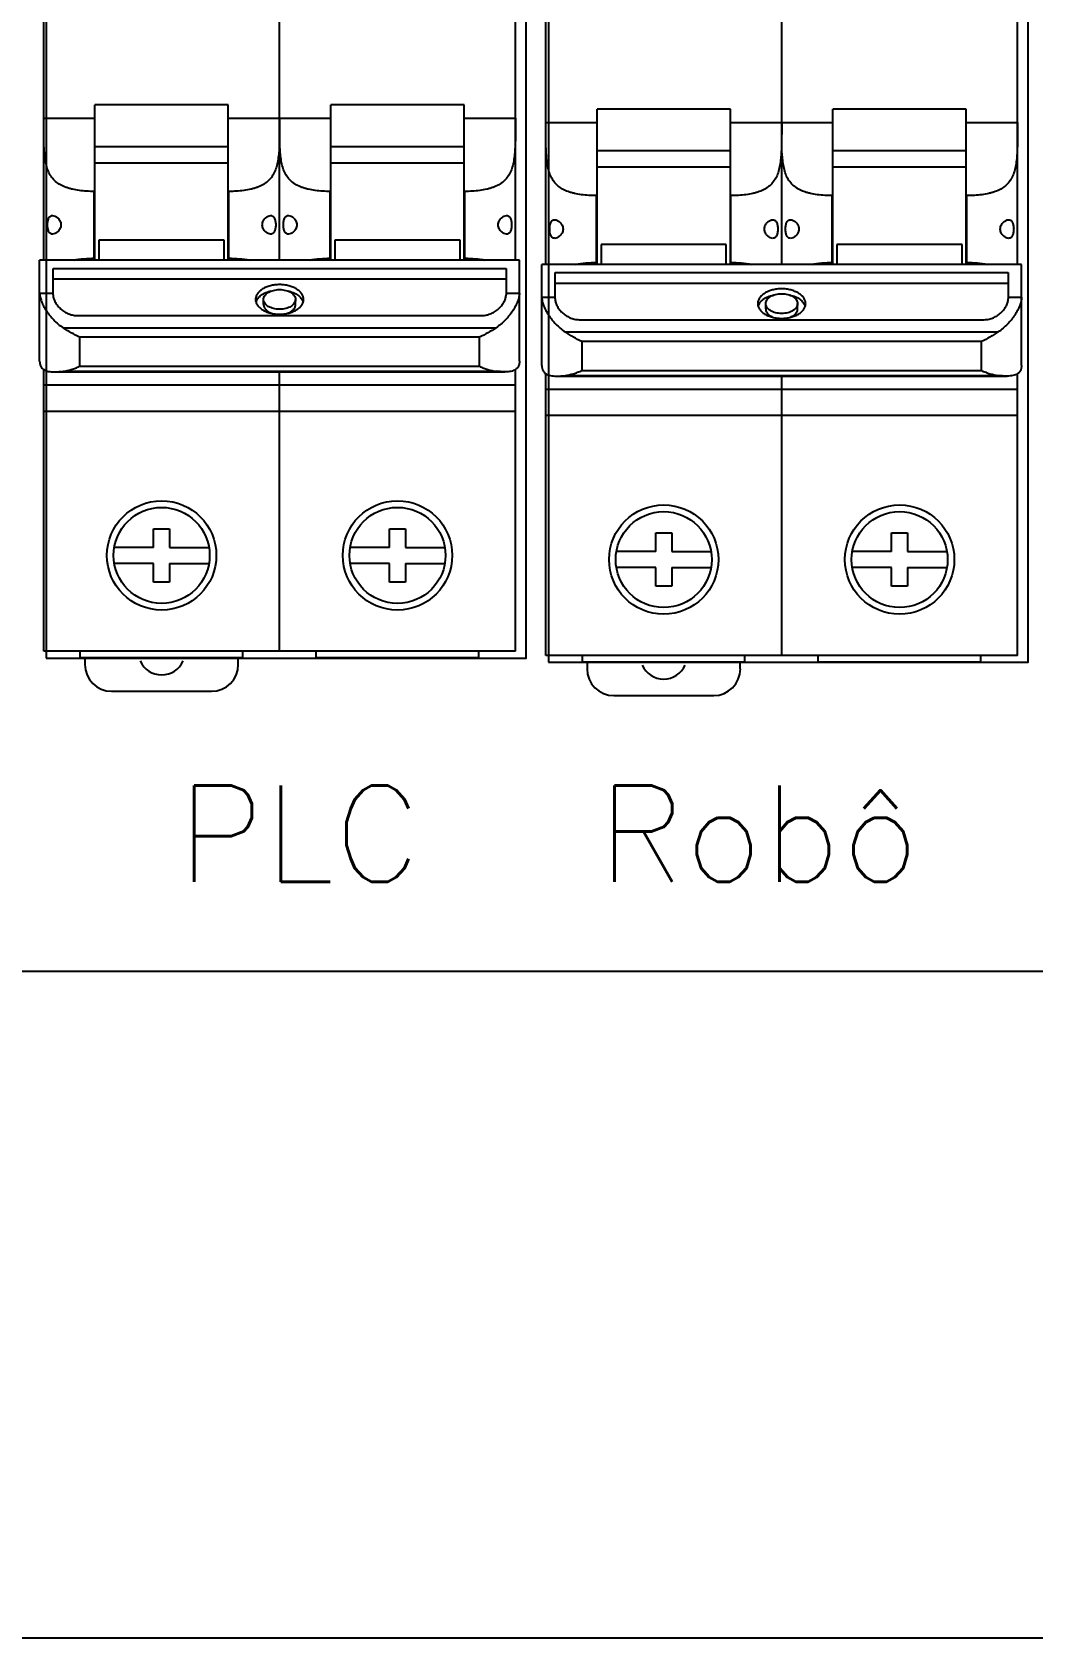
# Model space of a CAD drawing. Extents: x -891 to 6596, y -1 to 298.
# Drawn here: x -320.82 to -306.23, y 194.3 to 217.71 of the extents above; entities that cross this region are included whole.
import ezdxf

# ---------------------------------------------------------------- set-up
doc = ezdxf.new("R2010")
doc.units = 0
doc.header["$MEASUREMENT"] = 0
doc.styles.add('SIMPLEX', font='simplex')

msp = doc.modelspace()

# ---------------------------------------------------------------- linework, layer by layer
at = {"color": 7, "linetype": 'Continuous'}
for p, q in [((-320.651, 214.388), (-320.651, 224.425)), ((-317.212, 214.388), (-317.212, 224.425)), ((-313.772, 214.388), (-313.772, 224.425)), ((-313.33, 214.327), (-313.33, 224.363)), ((-309.89, 214.327), (-309.89, 224.363)), ((-306.451, 214.327), (-306.451, 224.363)), ((-319.903, 214.388), (-319.903, 216.653)), ((-317.96, 216.653), (-319.903, 216.653)), ((-317.96, 214.388), (-317.96, 216.653)), ((-314.52, 216.653), (-316.464, 216.653)), ((-316.464, 214.388), (-316.464, 216.653)), ((-314.52, 214.388), (-314.52, 216.653)), ((-320.651, 216.46), (-319.903, 216.46)), ((-317.96, 216.46), (-316.464, 216.46)), ((-314.52, 216.46), (-313.772, 216.46)), ((-313.33, 216.398), (-312.582, 216.398)), ((-312.582, 214.327), (-312.582, 216.592)), ((-310.638, 216.592), (-312.582, 216.592)), ((-310.638, 214.327), (-310.638, 216.592)), ((-310.638, 216.398), (-309.142, 216.398)), ((-307.199, 216.592), (-309.142, 216.592)), ((-309.142, 214.327), (-309.142, 216.592)), ((-307.199, 214.327), (-307.199, 216.592)), ((-307.199, 216.398), (-306.451, 216.398)), ((-319.903, 216.049), (-317.96, 216.049)), ((-316.464, 216.049), (-314.52, 216.049)), ((-312.582, 215.987), (-310.638, 215.987)), ((-309.142, 215.987), (-307.199, 215.987)), ((-319.903, 215.809), (-317.96, 215.809)), ((-316.464, 215.809), (-314.52, 215.809)), ((-312.582, 215.748), (-310.638, 215.748)), ((-309.142, 215.748), (-307.199, 215.748)), ((-319.913, 214.417), (-319.913, 215.392)), ((-319.903, 215.392), (-319.913, 215.392)), ((-317.95, 215.392), (-317.96, 215.392)), ((-317.95, 214.417), (-317.95, 215.392)), ((-316.464, 215.392), (-316.473, 215.392)), ((-316.473, 214.417), (-316.473, 215.392)), ((-314.51, 215.392), (-314.52, 215.392)), ((-314.51, 214.417), (-314.51, 215.392)), ((-312.591, 214.355), (-312.591, 215.33)), ((-312.582, 215.33), (-312.591, 215.33)), ((-310.629, 215.33), (-310.638, 215.33)), ((-310.629, 214.355), (-310.629, 215.33)), ((-309.142, 215.33), (-309.152, 215.33)), ((-309.152, 214.355), (-309.152, 215.33)), ((-307.189, 215.33), (-307.199, 215.33)), ((-307.189, 214.355), (-307.189, 215.33)), ((-319.845, 214.679), (-319.845, 214.388)), ((-318.018, 214.679), (-319.845, 214.679)), ((-318.018, 214.388), (-318.018, 214.679)), ((-314.579, 214.679), (-316.405, 214.679)), ((-316.405, 214.679), (-316.405, 214.388)), ((-314.579, 214.388), (-314.579, 214.679)), ((-312.523, 214.618), (-312.523, 214.327)), ((-310.697, 214.618), (-312.523, 214.618)), ((-310.697, 214.327), (-310.697, 214.618)), ((-307.257, 214.618), (-309.084, 214.618)), ((-309.084, 214.618), (-309.084, 214.327)), ((-307.257, 214.327), (-307.257, 214.618)), ((-320.71, 212.914), (-320.71, 214.388)), ((-313.714, 214.388), (-320.71, 214.388)), ((-319.913, 214.417), (-319.903, 214.417)), ((-317.96, 214.417), (-317.95, 214.417)), ((-316.473, 214.417), (-316.464, 214.417)), ((-314.52, 214.417), (-314.51, 214.417)), ((-313.714, 212.914), (-313.714, 214.388)), ((-313.388, 212.853), (-313.388, 214.327)), ((-306.392, 214.327), (-313.388, 214.327)), ((-312.591, 214.355), (-312.582, 214.355)), ((-310.638, 214.355), (-310.629, 214.355)), ((-309.152, 214.355), (-309.142, 214.355)), ((-307.199, 214.355), (-307.189, 214.355)), ((-306.392, 212.853), (-306.392, 214.327)), ((-320.515, 213.885), (-320.515, 214.269)), ((-320.515, 214.269), (-313.908, 214.269)), ((-320.515, 214.115), (-313.908, 214.115)), ((-313.908, 214.269), (-313.908, 213.885)), ((-313.194, 213.824), (-313.194, 214.207)), ((-313.194, 214.207), (-306.587, 214.207)), ((-306.587, 214.207), (-306.587, 213.824)), ((-320.71, 213.91), (-320.515, 213.91)), ((-313.908, 213.91), (-313.714, 213.91)), ((-313.388, 213.848), (-313.194, 213.848)), ((-313.194, 214.054), (-306.587, 214.054)), ((-306.587, 213.848), (-306.392, 213.848)), ((-317.445, 213.74), (-317.445, 213.816)), ((-316.978, 213.74), (-316.978, 213.816)), ((-310.123, 213.679), (-310.123, 213.755)), ((-309.657, 213.679), (-309.657, 213.755)), ((-320.369, 213.403), (-314.054, 213.403)), ((-320.165, 213.582), (-314.258, 213.582)), ((-312.844, 213.521), (-306.936, 213.521)), ((-320.127, 213.266), (-320.127, 212.841)), ((-314.297, 213.266), (-320.127, 213.266)), ((-314.297, 212.841), (-314.297, 213.266)), ((-313.048, 213.342), (-306.732, 213.342)), ((-312.805, 213.204), (-312.805, 212.779)), ((-306.975, 213.204), (-312.805, 213.204)), ((-306.975, 212.779), (-306.975, 213.204)), ((-320.651, 208.684), (-320.651, 212.794)), ((-320.499, 212.76), (-320.369, 212.768)), ((-320.499, 212.76), (-313.925, 212.76)), ((-320.369, 212.768), (-314.054, 212.768)), ((-320.127, 212.841), (-314.297, 212.841)), ((-317.212, 208.684), (-317.212, 212.76)), ((-313.924, 212.76), (-314.054, 212.768)), ((-313.772, 208.684), (-313.772, 212.795)), ((-313.33, 208.623), (-313.33, 212.733)), ((-313.178, 212.699), (-313.048, 212.707)), ((-313.177, 212.699), (-306.603, 212.699)), ((-313.048, 212.707), (-306.732, 212.707)), ((-312.805, 212.779), (-306.975, 212.779)), ((-309.89, 208.623), (-309.89, 212.699)), ((-306.603, 212.699), (-306.732, 212.707)), ((-306.451, 208.623), (-306.451, 212.734)), ((-320.651, 212.57), (-313.772, 212.57)), ((-313.33, 212.509), (-306.451, 212.509)), ((-313.772, 212.182), (-320.651, 212.182)), ((-306.451, 212.121), (-313.33, 212.121)), ((-319.048, 210.472), (-318.815, 210.472)), ((-319.048, 210.2), (-319.048, 210.472)), ((-318.815, 210.472), (-318.815, 210.2)), ((-315.608, 210.472), (-315.375, 210.472)), ((-315.608, 210.2), (-315.608, 210.472)), ((-315.375, 210.472), (-315.375, 210.2)), ((-311.727, 210.41), (-311.493, 210.41)), ((-311.727, 210.138), (-311.727, 210.41)), ((-311.493, 210.41), (-311.493, 210.138)), ((-308.287, 210.41), (-308.054, 210.41)), ((-308.287, 210.138), (-308.287, 210.41)), ((-308.054, 210.41), (-308.054, 210.138)), ((-319.048, 210.2), (-319.621, 210.2)), ((-318.815, 210.2), (-318.242, 210.2)), ((-315.608, 210.2), (-316.182, 210.2)), ((-315.375, 210.2), (-314.802, 210.2)), ((-311.727, 210.138), (-312.3, 210.138)), ((-311.493, 210.138), (-310.92, 210.138)), ((-308.287, 210.138), (-308.86, 210.138)), ((-308.054, 210.138), (-307.481, 210.138)), ((-319.048, 209.966), (-319.621, 209.966)), ((-319.048, 209.694), (-319.048, 209.966)), ((-318.815, 209.966), (-318.242, 209.966)), ((-318.815, 209.966), (-318.815, 209.694)), ((-315.608, 209.966), (-316.182, 209.966)), ((-315.608, 209.694), (-315.608, 209.966)), ((-315.375, 209.966), (-314.802, 209.966)), ((-315.375, 209.966), (-315.375, 209.694)), ((-311.727, 209.905), (-312.3, 209.905)), ((-311.727, 209.633), (-311.727, 209.905)), ((-311.493, 209.905), (-310.92, 209.905)), ((-311.493, 209.905), (-311.493, 209.633)), ((-308.287, 209.905), (-308.86, 209.905)), ((-308.287, 209.633), (-308.287, 209.905)), ((-308.054, 209.905), (-307.481, 209.905)), ((-308.054, 209.905), (-308.054, 209.633)), ((-318.815, 209.694), (-319.048, 209.694)), ((-315.375, 209.694), (-315.608, 209.694)), ((-311.493, 209.633), (-311.727, 209.633)), ((-308.054, 209.633), (-308.287, 209.633)), ((-313.772, 208.684), (-320.651, 208.684)), ((-320.117, 208.587), (-320.117, 208.684)), ((-317.746, 208.587), (-317.746, 208.684)), ((-316.677, 208.587), (-316.677, 208.684)), ((-314.306, 208.587), (-314.306, 208.684)), ((-317.746, 208.587), (-320.117, 208.587)), ((-320.049, 208.587), (-320.049, 208.49)), ((-317.814, 208.49), (-317.814, 208.587)), ((-314.306, 208.587), (-316.677, 208.587)), ((-306.451, 208.623), (-313.33, 208.623)), ((-312.795, 208.525), (-312.795, 208.623)), ((-310.425, 208.525), (-312.795, 208.525)), ((-312.727, 208.525), (-312.727, 208.428)), ((-310.493, 208.428), (-310.493, 208.525)), ((-310.425, 208.525), (-310.425, 208.623)), ((-309.356, 208.525), (-309.356, 208.623)), ((-306.985, 208.525), (-309.356, 208.525)), ((-306.985, 208.525), (-306.985, 208.623)), ((-319.66, 208.101), (-318.203, 208.101)), ((-312.339, 208.04), (-310.881, 208.04))]:
    msp.add_line(p, q, dxfattribs=at)
for points in [[(-320.613, 208.586), (-313.617, 208.586), (-313.617, 224.326), (-320.613, 224.326)], [(-313.291, 208.525), (-306.295, 208.525), (-306.295, 224.265), (-313.291, 224.265)]]:
    msp.add_lwpolyline(points, close=True)
at = {"color": 40, "true_color": 0xf8d731}
for points in [[(-257.745, 204.012), (-354.868, 204.012)], [(-354.858, 194.295), (-257.744, 194.295)]]:
    msp.add_lwpolyline(points, dxfattribs=at)
at = {"color": 7, "linetype": 'Continuous'}
for centre, radius in [((-318.931, 210.083), 0.797), ((-318.931, 210.083), 0.7), ((-315.492, 210.083), 0.797), ((-315.492, 210.083), 0.7), ((-311.61, 210.022), 0.797), ((-308.17, 210.022), 0.797), ((-311.61, 210.022), 0.7), ((-308.17, 210.022), 0.7)]:
    msp.add_circle(centre, radius, dxfattribs=at)
for centre, radius, start, end in [((-319.66, 208.49), 0.389, 180, 270), ((-318.931, 208.684), 0.344, 203.9426, 335.9963), ((-318.203, 208.49), 0.389, 270, 0), ((-311.61, 208.623), 0.344, 203.9426, 335.9963), ((-312.339, 208.428), 0.389, 180, 270), ((-310.881, 208.428), 0.389, 270, 0)]:
    msp.add_arc(centre, radius, start, end, dxfattribs=at)
for points, knots in [([(-319.913, 215.392), (-319.95, 215.392), (-320.022, 215.394), (-320.129, 215.404), (-320.215, 215.418), (-320.28, 215.435), (-320.339, 215.454), (-320.407, 215.484), (-320.478, 215.533), (-320.535, 215.594), (-320.577, 215.666), (-320.607, 215.747), (-320.627, 215.835), (-320.64, 215.93), (-320.647, 216.03), (-320.65, 216.133), (-320.651, 216.24), (-320.651, 216.349), (-320.651, 216.423), (-320.651, 216.46)], [0, 0, 0, 0, 0.07078, 0.139987, 0.206205, 0.237857, 0.26842, 0.326241, 0.380415, 0.432713, 0.485354, 0.540138, 0.598017, 0.659194, 0.723415, 0.790202, 0.858974, 0.92912, 1, 1, 1, 1]), ([(-317.212, 216.46), (-317.212, 216.423), (-317.212, 216.349), (-317.212, 216.24), (-317.213, 216.133), (-317.216, 216.03), (-317.223, 215.93), (-317.236, 215.835), (-317.256, 215.747), (-317.286, 215.666), (-317.328, 215.594), (-317.385, 215.533), (-317.456, 215.484), (-317.524, 215.454), (-317.583, 215.435), (-317.648, 215.418), (-317.734, 215.404), (-317.841, 215.394), (-317.913, 215.392), (-317.95, 215.392)], [0, 0, 0, 0, 0.07088, 0.141026, 0.209798, 0.276585, 0.340806, 0.401983, 0.459862, 0.514646, 0.567287, 0.619585, 0.67376, 0.73158, 0.762143, 0.793795, 0.860013, 0.92922, 1, 1, 1, 1]), ([(-316.473, 215.392), (-316.51, 215.392), (-316.583, 215.394), (-316.69, 215.404), (-316.775, 215.418), (-316.84, 215.435), (-316.9, 215.454), (-316.968, 215.484), (-317.038, 215.533), (-317.095, 215.594), (-317.138, 215.666), (-317.168, 215.747), (-317.188, 215.835), (-317.2, 215.93), (-317.207, 216.03), (-317.21, 216.133), (-317.211, 216.24), (-317.212, 216.349), (-317.212, 216.423), (-317.212, 216.46)], [0, 0, 0, 0, 0.07078, 0.139987, 0.206205, 0.237857, 0.26842, 0.326241, 0.380415, 0.432713, 0.485354, 0.540138, 0.598017, 0.659194, 0.723415, 0.790202, 0.858974, 0.92912, 1, 1, 1, 1]), ([(-313.772, 216.46), (-313.772, 216.423), (-313.772, 216.349), (-313.772, 216.24), (-313.773, 216.133), (-313.777, 216.03), (-313.784, 215.93), (-313.796, 215.835), (-313.816, 215.747), (-313.846, 215.666), (-313.888, 215.594), (-313.945, 215.533), (-314.016, 215.484), (-314.084, 215.454), (-314.144, 215.435), (-314.208, 215.418), (-314.294, 215.404), (-314.401, 215.394), (-314.474, 215.392), (-314.51, 215.392)], [0, 0, 0, 0, 0.07088, 0.141026, 0.209798, 0.276585, 0.340806, 0.401983, 0.459862, 0.514646, 0.567287, 0.619585, 0.67376, 0.73158, 0.762143, 0.793795, 0.860013, 0.92922, 1, 1, 1, 1]), ([(-312.591, 215.33), (-312.628, 215.33), (-312.701, 215.333), (-312.808, 215.342), (-312.894, 215.357), (-312.958, 215.374), (-313.018, 215.393), (-313.086, 215.423), (-313.157, 215.472), (-313.213, 215.533), (-313.256, 215.605), (-313.286, 215.686), (-313.306, 215.774), (-313.318, 215.869), (-313.325, 215.968), (-313.328, 216.072), (-313.33, 216.179), (-313.33, 216.288), (-313.33, 216.361), (-313.33, 216.398)], [0, 0, 0, 0, 0.07078, 0.139987, 0.206205, 0.237857, 0.26842, 0.326241, 0.380415, 0.432713, 0.485354, 0.540138, 0.598017, 0.659194, 0.723415, 0.790202, 0.858974, 0.92912, 1, 1, 1, 1]), ([(-309.89, 216.398), (-309.89, 216.361), (-309.89, 216.288), (-309.89, 216.179), (-309.892, 216.072), (-309.895, 215.968), (-309.902, 215.869), (-309.914, 215.774), (-309.934, 215.686), (-309.964, 215.605), (-310.007, 215.533), (-310.064, 215.472), (-310.134, 215.423), (-310.202, 215.393), (-310.262, 215.374), (-310.327, 215.357), (-310.412, 215.342), (-310.519, 215.333), (-310.592, 215.33), (-310.629, 215.33)], [0, 0, 0, 0, 0.07088, 0.141026, 0.209798, 0.276585, 0.340806, 0.401983, 0.459862, 0.514646, 0.567287, 0.619585, 0.67376, 0.73158, 0.762143, 0.793795, 0.860013, 0.92922, 1, 1, 1, 1]), ([(-309.152, 215.33), (-309.189, 215.33), (-309.261, 215.333), (-309.368, 215.342), (-309.454, 215.357), (-309.519, 215.374), (-309.578, 215.393), (-309.646, 215.423), (-309.717, 215.472), (-309.774, 215.533), (-309.816, 215.605), (-309.846, 215.686), (-309.866, 215.774), (-309.879, 215.869), (-309.886, 215.968), (-309.889, 216.072), (-309.89, 216.179), (-309.89, 216.288), (-309.89, 216.361), (-309.89, 216.398)], [0, 0, 0, 0, 0.07078, 0.139987, 0.206205, 0.237857, 0.26842, 0.326241, 0.380415, 0.432713, 0.485354, 0.540138, 0.598017, 0.659194, 0.723415, 0.790202, 0.858974, 0.92912, 1, 1, 1, 1]), ([(-306.451, 216.398), (-306.451, 216.361), (-306.451, 216.288), (-306.451, 216.179), (-306.452, 216.072), (-306.455, 215.968), (-306.462, 215.869), (-306.475, 215.774), (-306.494, 215.686), (-306.524, 215.605), (-306.567, 215.533), (-306.624, 215.472), (-306.695, 215.423), (-306.763, 215.393), (-306.822, 215.374), (-306.887, 215.357), (-306.973, 215.342), (-307.079, 215.333), (-307.152, 215.33), (-307.189, 215.33)], [0, 0, 0, 0, 0.07088, 0.141026, 0.209798, 0.276585, 0.340806, 0.401983, 0.459862, 0.514646, 0.567287, 0.619585, 0.67376, 0.73158, 0.762143, 0.793795, 0.860013, 0.92922, 1, 1, 1, 1]), ([(-320.595, 214.904), (-320.595, 214.914), (-320.594, 214.932), (-320.59, 214.959), (-320.584, 214.983), (-320.576, 215.004), (-320.565, 215.02), (-320.552, 215.032), (-320.537, 215.039), (-320.526, 215.04), (-320.521, 215.04)], [0, 0, 0, 0, 0.166485, 0.32576, 0.471923, 0.601472, 0.714318, 0.814042, 0.906983, 1, 1, 1, 1]), ([(-320.521, 215.04), (-320.508, 215.04), (-320.488, 215.034), (-320.464, 215.02), (-320.445, 215.005), (-320.428, 214.986), (-320.413, 214.962), (-320.402, 214.935), (-320.4, 214.914), (-320.4, 214.904)], [0, 0, 0, 0, 0.192565, 0.303251, 0.423797, 0.554199, 0.694427, 0.843968, 1, 1, 1, 1]), ([(-317.463, 214.904), (-317.463, 214.914), (-317.461, 214.935), (-317.45, 214.962), (-317.435, 214.986), (-317.418, 215.005), (-317.399, 215.02), (-317.375, 215.034), (-317.355, 215.04), (-317.342, 215.04)], [0, 0, 0, 0, 0.15603, 0.305572, 0.4458, 0.576202, 0.696749, 0.807435, 1, 1, 1, 1]), ([(-317.342, 215.04), (-317.337, 215.04), (-317.326, 215.039), (-317.311, 215.032), (-317.298, 215.02), (-317.287, 215.004), (-317.279, 214.983), (-317.273, 214.959), (-317.269, 214.932), (-317.268, 214.914), (-317.268, 214.904)], [0, 0, 0, 0, 0.093016, 0.185958, 0.285682, 0.398528, 0.528077, 0.67424, 0.833516, 1, 1, 1, 1]), ([(-317.155, 214.904), (-317.155, 214.914), (-317.154, 214.932), (-317.151, 214.959), (-317.145, 214.983), (-317.136, 215.004), (-317.125, 215.02), (-317.112, 215.032), (-317.097, 215.039), (-317.086, 215.04), (-317.081, 215.04)], [0, 0, 0, 0, 0.166485, 0.32576, 0.471923, 0.601472, 0.714318, 0.814042, 0.906983, 1, 1, 1, 1]), ([(-317.081, 215.04), (-317.068, 215.04), (-317.048, 215.034), (-317.024, 215.02), (-317.006, 215.005), (-316.988, 214.986), (-316.973, 214.962), (-316.963, 214.935), (-316.96, 214.914), (-316.96, 214.904)], [0, 0, 0, 0, 0.192565, 0.303251, 0.423797, 0.554199, 0.694427, 0.843968, 1, 1, 1, 1]), ([(-314.024, 214.904), (-314.024, 214.914), (-314.021, 214.935), (-314.01, 214.962), (-313.995, 214.986), (-313.978, 215.005), (-313.959, 215.02), (-313.935, 215.034), (-313.915, 215.04), (-313.903, 215.04)], [0, 0, 0, 0, 0.15603, 0.305572, 0.4458, 0.576202, 0.696749, 0.807435, 1, 1, 1, 1]), ([(-313.903, 215.04), (-313.897, 215.04), (-313.887, 215.039), (-313.872, 215.032), (-313.858, 215.02), (-313.847, 215.004), (-313.839, 214.983), (-313.833, 214.959), (-313.829, 214.932), (-313.829, 214.914), (-313.829, 214.904)], [0, 0, 0, 0, 0.093016, 0.185958, 0.285682, 0.398528, 0.528077, 0.67424, 0.833516, 1, 1, 1, 1]), ([(-320.521, 214.768), (-320.526, 214.768), (-320.537, 214.769), (-320.552, 214.776), (-320.565, 214.788), (-320.576, 214.805), (-320.584, 214.825), (-320.59, 214.849), (-320.594, 214.876), (-320.595, 214.895), (-320.595, 214.904)], [0, 0, 0, 0, 0.093017, 0.185958, 0.285682, 0.398528, 0.528077, 0.67424, 0.833516, 1, 1, 1, 1]), ([(-320.4, 214.904), (-320.4, 214.894), (-320.402, 214.874), (-320.413, 214.846), (-320.428, 214.823), (-320.445, 214.803), (-320.464, 214.788), (-320.488, 214.774), (-320.508, 214.768), (-320.521, 214.768)], [0, 0, 0, 0, 0.15603, 0.305572, 0.4458, 0.576202, 0.696749, 0.807435, 1, 1, 1, 1]), ([(-317.342, 214.768), (-317.355, 214.768), (-317.375, 214.774), (-317.399, 214.788), (-317.418, 214.803), (-317.435, 214.823), (-317.45, 214.846), (-317.461, 214.874), (-317.463, 214.894), (-317.463, 214.904)], [0, 0, 0, 0, 0.192565, 0.303251, 0.423797, 0.554199, 0.694427, 0.843968, 1, 1, 1, 1]), ([(-317.268, 214.904), (-317.268, 214.895), (-317.269, 214.876), (-317.273, 214.849), (-317.279, 214.825), (-317.287, 214.805), (-317.298, 214.788), (-317.311, 214.776), (-317.326, 214.769), (-317.337, 214.768), (-317.342, 214.768)], [0, 0, 0, 0, 0.166485, 0.32576, 0.471923, 0.601472, 0.714318, 0.814042, 0.906983, 1, 1, 1, 1]), ([(-317.081, 214.768), (-317.086, 214.768), (-317.097, 214.769), (-317.112, 214.776), (-317.125, 214.788), (-317.136, 214.805), (-317.145, 214.825), (-317.151, 214.849), (-317.154, 214.876), (-317.155, 214.895), (-317.155, 214.904)], [0, 0, 0, 0, 0.093017, 0.185958, 0.285682, 0.398528, 0.528077, 0.67424, 0.833516, 1, 1, 1, 1]), ([(-316.96, 214.904), (-316.96, 214.894), (-316.963, 214.874), (-316.973, 214.846), (-316.988, 214.823), (-317.006, 214.803), (-317.024, 214.788), (-317.048, 214.774), (-317.068, 214.768), (-317.081, 214.768)], [0, 0, 0, 0, 0.15603, 0.305572, 0.4458, 0.576202, 0.696749, 0.807435, 1, 1, 1, 1]), ([(-313.903, 214.768), (-313.915, 214.768), (-313.935, 214.774), (-313.959, 214.788), (-313.978, 214.803), (-313.995, 214.823), (-314.01, 214.846), (-314.021, 214.874), (-314.024, 214.894), (-314.024, 214.904)], [0, 0, 0, 0, 0.192565, 0.303251, 0.423797, 0.554199, 0.694427, 0.843968, 1, 1, 1, 1]), ([(-313.829, 214.904), (-313.829, 214.895), (-313.829, 214.876), (-313.833, 214.849), (-313.839, 214.825), (-313.847, 214.805), (-313.858, 214.788), (-313.872, 214.776), (-313.887, 214.769), (-313.897, 214.768), (-313.903, 214.768)], [0, 0, 0, 0, 0.166485, 0.32576, 0.471923, 0.601472, 0.714318, 0.814042, 0.906983, 1, 1, 1, 1]), ([(-313.273, 214.843), (-313.273, 214.852), (-313.273, 214.871), (-313.269, 214.898), (-313.263, 214.922), (-313.254, 214.943), (-313.244, 214.959), (-313.23, 214.971), (-313.215, 214.978), (-313.205, 214.979), (-313.199, 214.979)], [0, 0, 0, 0, 0.166485, 0.32576, 0.471923, 0.601472, 0.714318, 0.814042, 0.906983, 1, 1, 1, 1]), ([(-313.199, 214.707), (-313.205, 214.707), (-313.215, 214.708), (-313.23, 214.715), (-313.244, 214.727), (-313.254, 214.743), (-313.263, 214.764), (-313.269, 214.788), (-313.273, 214.815), (-313.273, 214.833), (-313.273, 214.843)], [0, 0, 0, 0, 0.093017, 0.185958, 0.285682, 0.398528, 0.528077, 0.67424, 0.833516, 1, 1, 1, 1]), ([(-313.199, 214.979), (-313.187, 214.979), (-313.167, 214.973), (-313.143, 214.959), (-313.124, 214.944), (-313.107, 214.925), (-313.092, 214.901), (-313.081, 214.873), (-313.078, 214.853), (-313.078, 214.843)], [0, 0, 0, 0, 0.192565, 0.303251, 0.423797, 0.554199, 0.694427, 0.843968, 1, 1, 1, 1]), ([(-313.078, 214.843), (-313.078, 214.833), (-313.081, 214.812), (-313.092, 214.785), (-313.107, 214.761), (-313.124, 214.742), (-313.143, 214.727), (-313.167, 214.713), (-313.187, 214.707), (-313.199, 214.707)], [0, 0, 0, 0, 0.15603, 0.305572, 0.4458, 0.576202, 0.696749, 0.807435, 1, 1, 1, 1]), ([(-310.142, 214.843), (-310.142, 214.853), (-310.139, 214.873), (-310.129, 214.901), (-310.114, 214.925), (-310.096, 214.944), (-310.078, 214.959), (-310.054, 214.973), (-310.034, 214.979), (-310.021, 214.979)], [0, 0, 0, 0, 0.15603, 0.305572, 0.4458, 0.576202, 0.696749, 0.807435, 1, 1, 1, 1]), ([(-310.021, 214.707), (-310.034, 214.707), (-310.054, 214.713), (-310.078, 214.727), (-310.096, 214.742), (-310.114, 214.761), (-310.129, 214.785), (-310.139, 214.812), (-310.142, 214.833), (-310.142, 214.843)], [0, 0, 0, 0, 0.192565, 0.303251, 0.423797, 0.554199, 0.694427, 0.843968, 1, 1, 1, 1]), ([(-310.021, 214.979), (-310.016, 214.979), (-310.005, 214.978), (-309.99, 214.971), (-309.977, 214.959), (-309.966, 214.943), (-309.957, 214.922), (-309.951, 214.898), (-309.948, 214.871), (-309.947, 214.852), (-309.947, 214.843)], [0, 0, 0, 0, 0.093016, 0.185958, 0.285682, 0.398528, 0.528077, 0.67424, 0.833516, 1, 1, 1, 1]), ([(-309.947, 214.843), (-309.947, 214.833), (-309.948, 214.815), (-309.951, 214.788), (-309.957, 214.764), (-309.966, 214.743), (-309.977, 214.727), (-309.99, 214.715), (-310.005, 214.708), (-310.016, 214.707), (-310.021, 214.707)], [0, 0, 0, 0, 0.166485, 0.32576, 0.471923, 0.601472, 0.714318, 0.814042, 0.906983, 1, 1, 1, 1]), ([(-309.834, 214.843), (-309.834, 214.852), (-309.833, 214.871), (-309.829, 214.898), (-309.823, 214.922), (-309.815, 214.943), (-309.804, 214.959), (-309.791, 214.971), (-309.776, 214.978), (-309.765, 214.979), (-309.76, 214.979)], [0, 0, 0, 0, 0.166485, 0.32576, 0.471923, 0.601472, 0.714318, 0.814042, 0.906983, 1, 1, 1, 1]), ([(-309.76, 214.707), (-309.765, 214.707), (-309.776, 214.708), (-309.791, 214.715), (-309.804, 214.727), (-309.815, 214.743), (-309.823, 214.764), (-309.829, 214.788), (-309.833, 214.815), (-309.834, 214.833), (-309.834, 214.843)], [0, 0, 0, 0, 0.093017, 0.185958, 0.285682, 0.398528, 0.528077, 0.67424, 0.833516, 1, 1, 1, 1]), ([(-309.76, 214.979), (-309.747, 214.979), (-309.727, 214.973), (-309.703, 214.959), (-309.684, 214.944), (-309.667, 214.925), (-309.652, 214.901), (-309.641, 214.873), (-309.639, 214.853), (-309.639, 214.843)], [0, 0, 0, 0, 0.192565, 0.303251, 0.423797, 0.554199, 0.694427, 0.843968, 1, 1, 1, 1]), ([(-309.639, 214.843), (-309.639, 214.833), (-309.641, 214.812), (-309.652, 214.785), (-309.667, 214.761), (-309.684, 214.742), (-309.703, 214.727), (-309.727, 214.713), (-309.747, 214.707), (-309.76, 214.707)], [0, 0, 0, 0, 0.15603, 0.305572, 0.4458, 0.576202, 0.696749, 0.807435, 1, 1, 1, 1]), ([(-306.702, 214.843), (-306.702, 214.853), (-306.7, 214.873), (-306.689, 214.901), (-306.674, 214.925), (-306.657, 214.944), (-306.638, 214.959), (-306.614, 214.973), (-306.594, 214.979), (-306.581, 214.979)], [0, 0, 0, 0, 0.15603, 0.305572, 0.4458, 0.576202, 0.696749, 0.807435, 1, 1, 1, 1]), ([(-306.581, 214.707), (-306.594, 214.707), (-306.614, 214.713), (-306.638, 214.727), (-306.657, 214.742), (-306.674, 214.761), (-306.689, 214.785), (-306.7, 214.812), (-306.702, 214.833), (-306.702, 214.843)], [0, 0, 0, 0, 0.192565, 0.303251, 0.423797, 0.554199, 0.694427, 0.843968, 1, 1, 1, 1]), ([(-306.581, 214.979), (-306.576, 214.979), (-306.565, 214.978), (-306.55, 214.971), (-306.537, 214.959), (-306.526, 214.943), (-306.518, 214.922), (-306.512, 214.898), (-306.508, 214.871), (-306.507, 214.852), (-306.507, 214.843)], [0, 0, 0, 0, 0.093016, 0.185958, 0.285682, 0.398528, 0.528077, 0.67424, 0.833516, 1, 1, 1, 1]), ([(-306.507, 214.843), (-306.507, 214.833), (-306.508, 214.815), (-306.512, 214.788), (-306.518, 214.764), (-306.526, 214.743), (-306.537, 214.727), (-306.55, 214.715), (-306.565, 214.708), (-306.576, 214.707), (-306.581, 214.707)], [0, 0, 0, 0, 0.166485, 0.32576, 0.471923, 0.601472, 0.714318, 0.814042, 0.906983, 1, 1, 1, 1]), ([(-320.211, 214.39), (-320.164, 214.4), (-320.064, 214.413), (-319.964, 214.417), (-319.913, 214.417)], [0, 0, 0, 0, 0.489158, 1, 1, 1, 1]), ([(-317.95, 214.417), (-317.899, 214.417), (-317.799, 214.413), (-317.699, 214.4), (-317.652, 214.39)], [0, 0, 0, 0, 0.510841, 1, 1, 1, 1]), ([(-316.772, 214.39), (-316.724, 214.4), (-316.624, 214.413), (-316.524, 214.417), (-316.473, 214.417)], [0, 0, 0, 0, 0.489158, 1, 1, 1, 1]), ([(-314.51, 214.417), (-314.459, 214.417), (-314.359, 214.413), (-314.26, 214.4), (-314.212, 214.39)], [0, 0, 0, 0, 0.510841, 1, 1, 1, 1]), ([(-312.89, 214.328), (-312.842, 214.338), (-312.743, 214.352), (-312.643, 214.355), (-312.591, 214.355)], [0, 0, 0, 0, 0.489158, 1, 1, 1, 1]), ([(-310.629, 214.355), (-310.578, 214.355), (-310.478, 214.352), (-310.378, 214.338), (-310.33, 214.328)], [0, 0, 0, 0, 0.510841, 1, 1, 1, 1]), ([(-309.45, 214.328), (-309.402, 214.338), (-309.303, 214.352), (-309.203, 214.355), (-309.152, 214.355)], [0, 0, 0, 0, 0.489158, 1, 1, 1, 1]), ([(-307.189, 214.355), (-307.138, 214.355), (-307.038, 214.352), (-306.938, 214.338), (-306.89, 214.328)], [0, 0, 0, 0, 0.510841, 1, 1, 1, 1]), ([(-320.71, 213.91), (-320.71, 213.9), (-320.708, 213.881), (-320.703, 213.85), (-320.695, 213.819), (-320.683, 213.786), (-320.669, 213.752), (-320.646, 213.706), (-320.611, 213.648), (-320.562, 213.58), (-320.505, 213.516), (-320.441, 213.455), (-320.394, 213.42), (-320.369, 213.403)], [0, 0, 0, 0, 0.045179, 0.093907, 0.146077, 0.201461, 0.259749, 0.320585, 0.448361, 0.582117, 0.719615, 0.859317, 1, 1, 1, 1]), ([(-320.515, 213.885), (-320.515, 213.869), (-320.511, 213.843), (-320.5, 213.811), (-320.484, 213.776), (-320.456, 213.733), (-320.413, 213.686), (-320.362, 213.643), (-320.302, 213.61), (-320.236, 213.587), (-320.189, 213.582), (-320.165, 213.582)], [0, 0, 0, 0, 0.097098, 0.15018, 0.206118, 0.325471, 0.452819, 0.585699, 0.722131, 0.86061, 1, 1, 1, 1]), ([(-317.212, 214.032), (-317.234, 214.032), (-317.28, 214.029), (-317.345, 214.017), (-317.405, 213.997), (-317.458, 213.971), (-317.502, 213.939), (-317.531, 213.907), (-317.547, 213.879), (-317.555, 213.859), (-317.56, 213.838), (-317.561, 213.823), (-317.561, 213.816)], [0, 0, 0, 0, 0.152015, 0.300479, 0.442041, 0.574106, 0.695035, 0.804684, 0.855867, 0.905087, 0.952908, 1, 1, 1, 1]), ([(-317.556, 213.778), (-317.553, 213.788), (-317.545, 213.806), (-317.528, 213.833), (-317.506, 213.857), (-317.479, 213.88), (-317.447, 213.9), (-317.399, 213.924), (-317.359, 213.936), (-317.332, 213.942)], [0, 0, 0, 0, 0.101131, 0.207802, 0.32142, 0.442706, 0.571807, 0.708353, 1, 1, 1, 1]), ([(-317.445, 213.816), (-317.445, 213.821), (-317.444, 213.831), (-317.439, 213.85), (-317.428, 213.873), (-317.406, 213.898), (-317.376, 213.919), (-317.341, 213.937), (-317.3, 213.95), (-317.257, 213.958), (-317.227, 213.96), (-317.212, 213.96)], [0, 0, 0, 0, 0.047102, 0.094933, 0.195109, 0.304781, 0.42574, 0.557844, 0.699436, 0.847961, 1, 1, 1, 1]), ([(-316.862, 213.816), (-316.862, 213.823), (-316.863, 213.838), (-316.868, 213.859), (-316.877, 213.879), (-316.893, 213.907), (-316.921, 213.939), (-316.965, 213.971), (-317.018, 213.997), (-317.078, 214.017), (-317.144, 214.029), (-317.189, 214.032), (-317.212, 214.032)], [0, 0, 0, 0, 0.047092, 0.094912, 0.144131, 0.195312, 0.304959, 0.425887, 0.557954, 0.699517, 0.847984, 1, 1, 1, 1]), ([(-317.212, 213.96), (-317.196, 213.96), (-317.166, 213.958), (-317.123, 213.95), (-317.083, 213.937), (-317.047, 213.919), (-317.018, 213.898), (-316.996, 213.873), (-316.984, 213.85), (-316.979, 213.831), (-316.978, 213.821), (-316.978, 213.816)], [0, 0, 0, 0, 0.152041, 0.300562, 0.442151, 0.574253, 0.695211, 0.804885, 0.905064, 0.952897, 1, 1, 1, 1]), ([(-317.092, 213.942), (-317.065, 213.936), (-317.025, 213.924), (-316.976, 213.9), (-316.945, 213.88), (-316.917, 213.857), (-316.895, 213.833), (-316.878, 213.806), (-316.87, 213.788), (-316.868, 213.778)], [0, 0, 0, 0, 0.291662, 0.428221, 0.557332, 0.678623, 0.792237, 0.898894, 1, 1, 1, 1]), ([(-314.258, 213.582), (-314.234, 213.582), (-314.188, 213.587), (-314.122, 213.61), (-314.062, 213.643), (-314.01, 213.686), (-313.967, 213.733), (-313.939, 213.776), (-313.923, 213.811), (-313.912, 213.843), (-313.908, 213.869), (-313.908, 213.885)], [0, 0, 0, 0, 0.139386, 0.277872, 0.41431, 0.547188, 0.67453, 0.793886, 0.849828, 0.90291, 1, 1, 1, 1]), ([(-313.714, 213.91), (-313.714, 213.9), (-313.715, 213.881), (-313.72, 213.85), (-313.729, 213.819), (-313.74, 213.786), (-313.754, 213.752), (-313.777, 213.706), (-313.812, 213.648), (-313.862, 213.58), (-313.919, 213.516), (-313.982, 213.455), (-314.029, 213.42), (-314.054, 213.403)], [0, 0, 0, 0, 0.045177, 0.093899, 0.146064, 0.201445, 0.259734, 0.320571, 0.448351, 0.582108, 0.719608, 0.859315, 1, 1, 1, 1]), ([(-313.388, 213.848), (-313.388, 213.839), (-313.387, 213.819), (-313.382, 213.789), (-313.373, 213.757), (-313.362, 213.725), (-313.348, 213.691), (-313.325, 213.644), (-313.29, 213.587), (-313.24, 213.519), (-313.183, 213.454), (-313.119, 213.394), (-313.073, 213.358), (-313.048, 213.342)], [0, 0, 0, 0, 0.045179, 0.093907, 0.146077, 0.201461, 0.259749, 0.320585, 0.448361, 0.582117, 0.719615, 0.859317, 1, 1, 1, 1]), ([(-313.194, 213.824), (-313.194, 213.807), (-313.19, 213.782), (-313.179, 213.749), (-313.163, 213.715), (-313.135, 213.672), (-313.092, 213.624), (-313.04, 213.582), (-312.98, 213.548), (-312.914, 213.526), (-312.867, 213.521), (-312.844, 213.521)], [0, 0, 0, 0, 0.097098, 0.15018, 0.206118, 0.325471, 0.452819, 0.585699, 0.722131, 0.86061, 1, 1, 1, 1]), ([(-309.89, 213.971), (-309.913, 213.971), (-309.958, 213.968), (-310.023, 213.956), (-310.084, 213.936), (-310.137, 213.91), (-310.181, 213.877), (-310.209, 213.845), (-310.225, 213.818), (-310.234, 213.798), (-310.239, 213.776), (-310.24, 213.762), (-310.24, 213.755)], [0, 0, 0, 0, 0.152015, 0.300479, 0.442041, 0.574106, 0.695035, 0.804684, 0.855867, 0.905087, 0.952908, 1, 1, 1, 1]), ([(-310.234, 213.717), (-310.232, 213.726), (-310.224, 213.745), (-310.207, 213.771), (-310.185, 213.796), (-310.158, 213.818), (-310.126, 213.839), (-310.077, 213.862), (-310.038, 213.875), (-310.01, 213.881)], [0, 0, 0, 0, 0.101131, 0.207802, 0.32142, 0.442706, 0.571807, 0.708353, 1, 1, 1, 1]), ([(-310.123, 213.755), (-310.123, 213.76), (-310.123, 213.769), (-310.118, 213.788), (-310.106, 213.812), (-310.084, 213.837), (-310.055, 213.858), (-310.019, 213.876), (-309.979, 213.889), (-309.936, 213.897), (-309.905, 213.899), (-309.89, 213.899)], [0, 0, 0, 0, 0.047102, 0.094933, 0.195109, 0.304781, 0.42574, 0.557844, 0.699436, 0.847961, 1, 1, 1, 1]), ([(-309.54, 213.755), (-309.54, 213.762), (-309.542, 213.776), (-309.547, 213.798), (-309.555, 213.818), (-309.571, 213.845), (-309.599, 213.877), (-309.644, 213.91), (-309.697, 213.936), (-309.757, 213.956), (-309.822, 213.968), (-309.867, 213.971), (-309.89, 213.971)], [0, 0, 0, 0, 0.047092, 0.094912, 0.144131, 0.195312, 0.304959, 0.425887, 0.557954, 0.699517, 0.847984, 1, 1, 1, 1]), ([(-309.89, 213.899), (-309.875, 213.899), (-309.845, 213.897), (-309.801, 213.889), (-309.761, 213.876), (-309.726, 213.858), (-309.696, 213.837), (-309.674, 213.812), (-309.662, 213.788), (-309.658, 213.769), (-309.657, 213.76), (-309.657, 213.755)], [0, 0, 0, 0, 0.152041, 0.300562, 0.442151, 0.574253, 0.695211, 0.804885, 0.905064, 0.952897, 1, 1, 1, 1]), ([(-309.771, 213.881), (-309.743, 213.875), (-309.703, 213.862), (-309.655, 213.839), (-309.623, 213.819), (-309.596, 213.796), (-309.574, 213.771), (-309.557, 213.745), (-309.549, 213.726), (-309.546, 213.717)], [0, 0, 0, 0, 0.291662, 0.428221, 0.557332, 0.678623, 0.792237, 0.898894, 1, 1, 1, 1]), ([(-306.936, 213.521), (-306.913, 213.521), (-306.866, 213.526), (-306.8, 213.548), (-306.74, 213.582), (-306.688, 213.624), (-306.646, 213.672), (-306.618, 213.715), (-306.602, 213.749), (-306.591, 213.782), (-306.587, 213.807), (-306.587, 213.824)], [0, 0, 0, 0, 0.139386, 0.277872, 0.41431, 0.547188, 0.67453, 0.793886, 0.849828, 0.90291, 1, 1, 1, 1]), ([(-306.392, 213.848), (-306.392, 213.839), (-306.394, 213.819), (-306.399, 213.789), (-306.407, 213.757), (-306.419, 213.725), (-306.433, 213.691), (-306.456, 213.644), (-306.491, 213.587), (-306.54, 213.519), (-306.597, 213.454), (-306.661, 213.394), (-306.708, 213.358), (-306.732, 213.342)], [0, 0, 0, 0, 0.045177, 0.093899, 0.146064, 0.201445, 0.259734, 0.320571, 0.448351, 0.582108, 0.719608, 0.859315, 1, 1, 1, 1]), ([(-317.561, 213.816), (-317.561, 213.809), (-317.56, 213.795), (-317.555, 213.774), (-317.547, 213.753), (-317.531, 213.726), (-317.502, 213.694), (-317.458, 213.662), (-317.405, 213.635), (-317.345, 213.616), (-317.28, 213.604), (-317.234, 213.601), (-317.212, 213.601)], [0, 0, 0, 0, 0.047092, 0.094912, 0.144131, 0.195312, 0.304959, 0.425887, 0.557954, 0.699517, 0.847984, 1, 1, 1, 1]), ([(-317.212, 213.673), (-317.227, 213.673), (-317.257, 213.675), (-317.3, 213.683), (-317.341, 213.696), (-317.376, 213.713), (-317.406, 213.735), (-317.428, 213.76), (-317.439, 213.783), (-317.444, 213.802), (-317.445, 213.812), (-317.445, 213.816)], [0, 0, 0, 0, 0.152041, 0.300562, 0.442151, 0.574253, 0.695211, 0.804885, 0.905064, 0.952897, 1, 1, 1, 1]), ([(-317.445, 213.74), (-317.445, 213.734), (-317.444, 213.721), (-317.438, 213.703), (-317.428, 213.685), (-317.409, 213.662), (-317.377, 213.637), (-317.347, 213.622), (-317.331, 213.616)], [0, 0, 0, 0, 0.104383, 0.211538, 0.323844, 0.443081, 0.705307, 1, 1, 1, 1]), ([(-317.212, 213.601), (-317.189, 213.601), (-317.144, 213.604), (-317.078, 213.616), (-317.018, 213.635), (-316.965, 213.662), (-316.921, 213.694), (-316.893, 213.726), (-316.877, 213.753), (-316.868, 213.774), (-316.863, 213.795), (-316.862, 213.809), (-316.862, 213.816)], [0, 0, 0, 0, 0.152015, 0.300479, 0.442041, 0.574106, 0.695035, 0.804684, 0.855867, 0.905087, 0.952908, 1, 1, 1, 1]), ([(-316.978, 213.816), (-316.978, 213.812), (-316.979, 213.802), (-316.984, 213.783), (-316.996, 213.76), (-317.018, 213.735), (-317.047, 213.713), (-317.083, 213.696), (-317.123, 213.683), (-317.166, 213.675), (-317.196, 213.673), (-317.212, 213.673)], [0, 0, 0, 0, 0.047102, 0.094933, 0.195109, 0.304781, 0.42574, 0.557844, 0.699436, 0.847961, 1, 1, 1, 1]), ([(-317.093, 213.616), (-317.077, 213.622), (-317.046, 213.636), (-317.014, 213.662), (-316.996, 213.685), (-316.986, 213.702), (-316.98, 213.721), (-316.978, 213.734), (-316.978, 213.74)], [0, 0, 0, 0, 0.294761, 0.557031, 0.676267, 0.788552, 0.895667, 1, 1, 1, 1]), ([(-310.24, 213.755), (-310.24, 213.748), (-310.239, 213.734), (-310.234, 213.713), (-310.225, 213.692), (-310.209, 213.665), (-310.181, 213.633), (-310.137, 213.601), (-310.084, 213.574), (-310.023, 213.555), (-309.958, 213.542), (-309.913, 213.54), (-309.89, 213.54)], [0, 0, 0, 0, 0.047092, 0.094912, 0.144131, 0.195312, 0.304959, 0.425887, 0.557954, 0.699517, 0.847984, 1, 1, 1, 1]), ([(-309.89, 213.612), (-309.905, 213.612), (-309.936, 213.613), (-309.979, 213.621), (-310.019, 213.634), (-310.055, 213.652), (-310.084, 213.674), (-310.106, 213.699), (-310.118, 213.722), (-310.123, 213.741), (-310.123, 213.75), (-310.123, 213.755)], [0, 0, 0, 0, 0.152041, 0.300562, 0.442151, 0.574253, 0.695211, 0.804885, 0.905064, 0.952897, 1, 1, 1, 1]), ([(-310.123, 213.679), (-310.123, 213.672), (-310.122, 213.66), (-310.116, 213.641), (-310.106, 213.624), (-310.088, 213.6), (-310.056, 213.575), (-310.026, 213.561), (-310.009, 213.555)], [0, 0, 0, 0, 0.104383, 0.211538, 0.323844, 0.443081, 0.705307, 1, 1, 1, 1]), ([(-309.89, 213.54), (-309.867, 213.54), (-309.822, 213.542), (-309.757, 213.555), (-309.697, 213.574), (-309.644, 213.601), (-309.599, 213.633), (-309.571, 213.665), (-309.555, 213.692), (-309.547, 213.713), (-309.542, 213.734), (-309.54, 213.748), (-309.54, 213.755)], [0, 0, 0, 0, 0.152015, 0.300479, 0.442041, 0.574106, 0.695035, 0.804684, 0.855867, 0.905087, 0.952908, 1, 1, 1, 1]), ([(-309.657, 213.755), (-309.657, 213.75), (-309.658, 213.741), (-309.662, 213.722), (-309.674, 213.699), (-309.696, 213.674), (-309.726, 213.652), (-309.761, 213.634), (-309.801, 213.621), (-309.845, 213.613), (-309.875, 213.612), (-309.89, 213.612)], [0, 0, 0, 0, 0.047102, 0.094933, 0.195109, 0.304781, 0.42574, 0.557844, 0.699436, 0.847961, 1, 1, 1, 1]), ([(-309.772, 213.555), (-309.755, 213.561), (-309.725, 213.575), (-309.693, 213.6), (-309.674, 213.623), (-309.664, 213.641), (-309.658, 213.66), (-309.657, 213.672), (-309.657, 213.679)], [0, 0, 0, 0, 0.294761, 0.557031, 0.676267, 0.788552, 0.895667, 1, 1, 1, 1]), ([(-320.127, 213.266), (-320.168, 213.285), (-320.251, 213.328), (-320.33, 213.377), (-320.369, 213.403)], [0, 0, 0, 0, 0.49357, 1, 1, 1, 1]), ([(-314.054, 213.403), (-314.093, 213.377), (-314.172, 213.328), (-314.255, 213.285), (-314.297, 213.266)], [0, 0, 0, 0, 0.506425, 1, 1, 1, 1]), ([(-312.805, 213.204), (-312.847, 213.223), (-312.93, 213.266), (-313.009, 213.316), (-313.048, 213.342)], [0, 0, 0, 0, 0.49357, 1, 1, 1, 1]), ([(-306.732, 213.342), (-306.772, 213.316), (-306.851, 213.266), (-306.933, 213.223), (-306.975, 213.204)], [0, 0, 0, 0, 0.506425, 1, 1, 1, 1]), ([(-320.71, 212.914), (-320.71, 212.901), (-320.708, 212.882), (-320.701, 212.858), (-320.695, 212.842), (-320.686, 212.827), (-320.676, 212.814), (-320.664, 212.803), (-320.646, 212.79), (-320.619, 212.776), (-320.583, 212.766), (-320.542, 212.761), (-320.514, 212.76), (-320.499, 212.76)], [0, 0, 0, 0, 0.131435, 0.192072, 0.250056, 0.306202, 0.361356, 0.416398, 0.472126, 0.588087, 0.713491, 0.850494, 1, 1, 1, 1]), ([(-313.714, 212.914), (-313.714, 212.901), (-313.715, 212.882), (-313.722, 212.858), (-313.729, 212.842), (-313.737, 212.827), (-313.748, 212.814), (-313.759, 212.803), (-313.778, 212.79), (-313.804, 212.776), (-313.841, 212.766), (-313.881, 212.761), (-313.91, 212.76), (-313.925, 212.76)], [0, 0, 0, 0, 0.13144, 0.192083, 0.250063, 0.306205, 0.361359, 0.416402, 0.47214, 0.588129, 0.71353, 0.850502, 1, 1, 1, 1]), ([(-320.369, 212.768), (-320.349, 212.77), (-320.309, 212.777), (-320.248, 212.793), (-320.187, 212.814), (-320.147, 212.831), (-320.127, 212.841)], [0, 0, 0, 0, 0.237413, 0.483594, 0.738075, 1, 1, 1, 1]), ([(-314.297, 212.841), (-314.277, 212.831), (-314.236, 212.814), (-314.175, 212.793), (-314.114, 212.777), (-314.074, 212.77), (-314.054, 212.768)], [0, 0, 0, 0, 0.261924, 0.516402, 0.762584, 1, 1, 1, 1]), ([(-313.388, 212.853), (-313.388, 212.84), (-313.387, 212.821), (-313.38, 212.797), (-313.373, 212.781), (-313.365, 212.766), (-313.354, 212.753), (-313.343, 212.742), (-313.324, 212.728), (-313.298, 212.715), (-313.261, 212.705), (-313.221, 212.7), (-313.192, 212.699), (-313.177, 212.699)], [0, 0, 0, 0, 0.131435, 0.192072, 0.250056, 0.306202, 0.361356, 0.416398, 0.472126, 0.588087, 0.713491, 0.850494, 1, 1, 1, 1]), ([(-313.048, 212.707), (-313.028, 212.709), (-312.987, 212.716), (-312.927, 212.732), (-312.866, 212.753), (-312.825, 212.77), (-312.805, 212.779)], [0, 0, 0, 0, 0.237413, 0.483594, 0.738075, 1, 1, 1, 1]), ([(-306.975, 212.779), (-306.955, 212.77), (-306.915, 212.753), (-306.854, 212.732), (-306.793, 212.716), (-306.752, 212.709), (-306.732, 212.707)], [0, 0, 0, 0, 0.261924, 0.516402, 0.762584, 1, 1, 1, 1]), ([(-306.392, 212.853), (-306.392, 212.84), (-306.394, 212.821), (-306.401, 212.797), (-306.407, 212.781), (-306.416, 212.766), (-306.426, 212.753), (-306.438, 212.742), (-306.456, 212.728), (-306.483, 212.715), (-306.519, 212.705), (-306.56, 212.7), (-306.588, 212.699), (-306.603, 212.699)], [0, 0, 0, 0, 0.13144, 0.192083, 0.250063, 0.306205, 0.361359, 0.416402, 0.47214, 0.588129, 0.71353, 0.850502, 1, 1, 1, 1])]:
    msp.add_open_spline(points, degree=3, knots=knots, dxfattribs=at)

# ---------------------------------------------------------------- texts
at = {"color": 40, "true_color": 0xf8d731, "char_height": 1.4027, "attachment_point": 1, "style": 'SIMPLEX'}
for s, insert in [('PLC', (-318.698, 206.725)), ('Robô', (-312.568, 206.725))]:
    msp.add_mtext_dynamic_manual_height_columns(s, width=6.09663, gutter_width=7.013, heights=[0], dxfattribs=dict(at, insert=insert))

doc.saveas('drawing.dxf')
